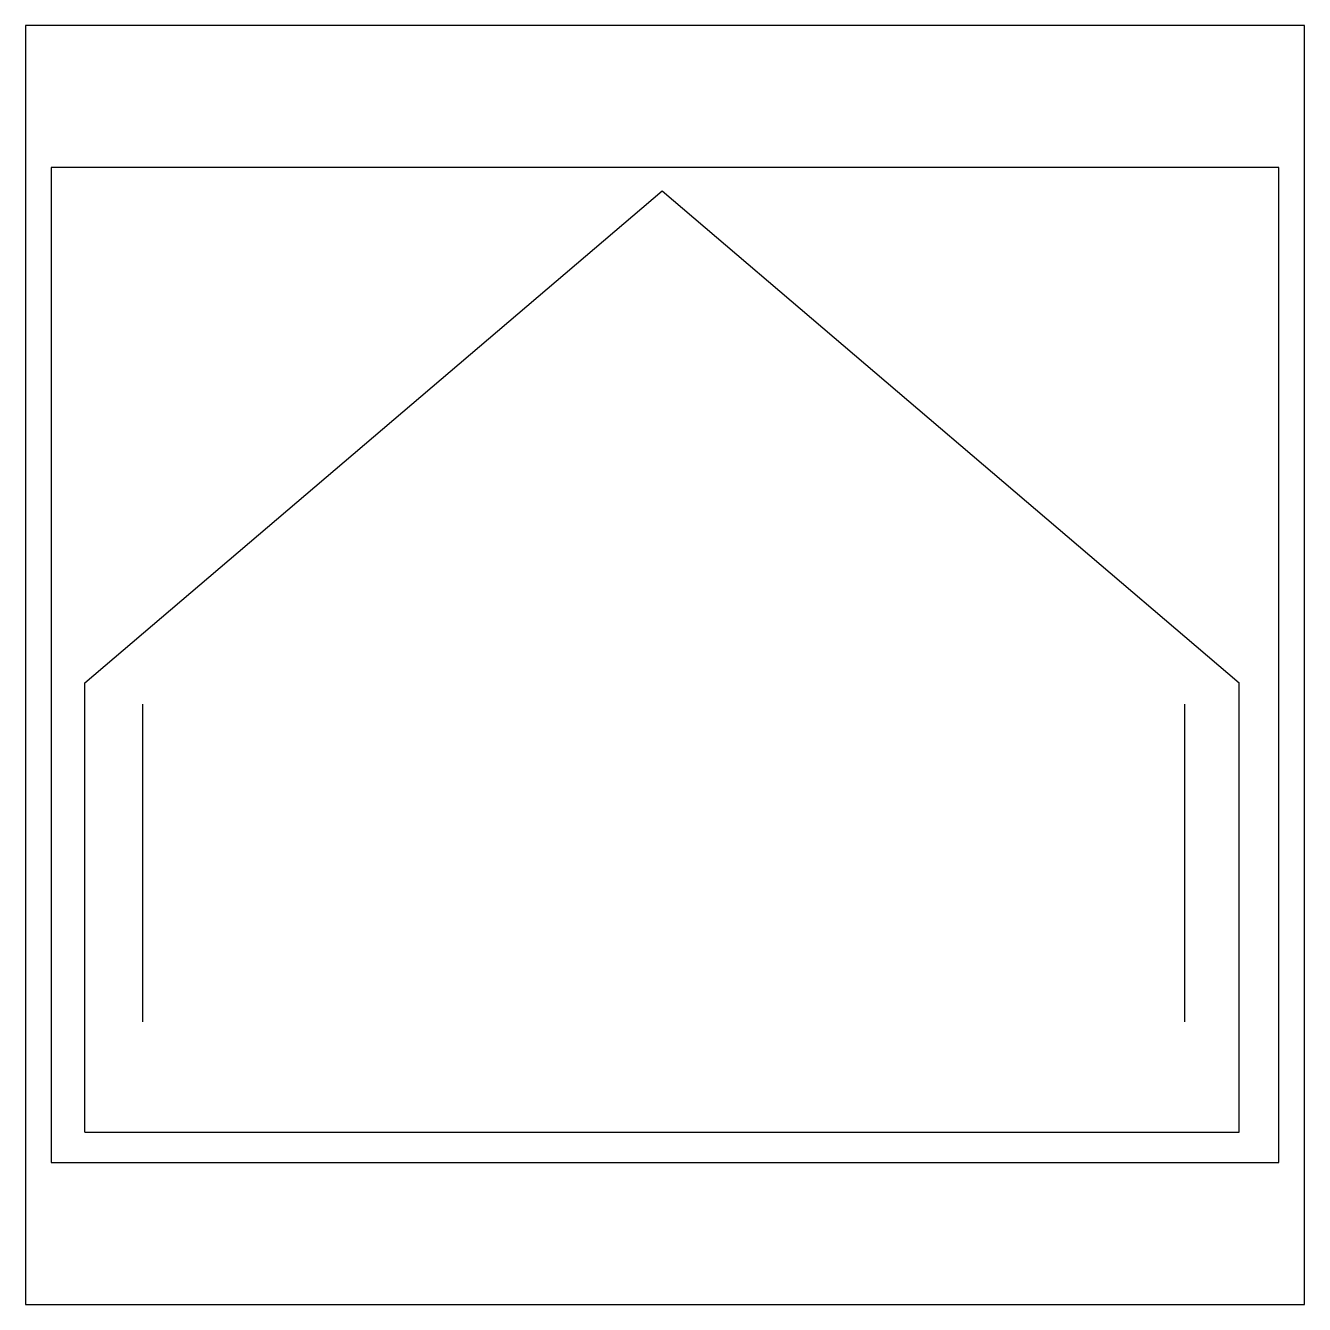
# Model space of a CAD drawing. Header units: millimetres. Extents: x 0 to 1000, y 0 to 1000.
import ezdxf

# ---------------------------------------------------------------- set-up
doc = ezdxf.new("R2010")
doc.units = ezdxf.units.MM
doc.layers.get('0').update_dxf_attribs({"color": 2})
doc.layers.add('1', color=1, linetype='Continuous')
doc.layers.add('2', color=7, linetype='Continuous')

msp = doc.modelspace()

# ---------------------------------------------------------------- linework, layer by layer
at = {"color": 2}
msp.add_lwpolyline([(0, 0), (1000, 0), (1000, 1000), (0, 1000)], close=True, dxfattribs=at)
at = {"layer": '1', "color": 1}
for p, q in [((980, 888.9), (20, 888.9)), ((20, 888.9), (20, 111.1)), ((980, 111.1), (980, 888.9)), ((20, 111.1), (980, 111.1))]:
    msp.add_line(p, q, dxfattribs=at)
at = {"layer": '2'}
for p, q in [((46.4, 486.1), (497.7, 870.9)), ((497.7, 870.9), (949.1, 486.1)), ((46.4, 134.8), (46.4, 486.1)), ((949.1, 134.8), (949.1, 486.1)), ((91.3, 469.5), (91.3, 220.9)), ((906.2, 469.5), (906.2, 220.9)), ((46.4, 134.8), (949.1, 134.8))]:
    msp.add_line(p, q, dxfattribs=at)

doc.saveas('drawing.dxf')
